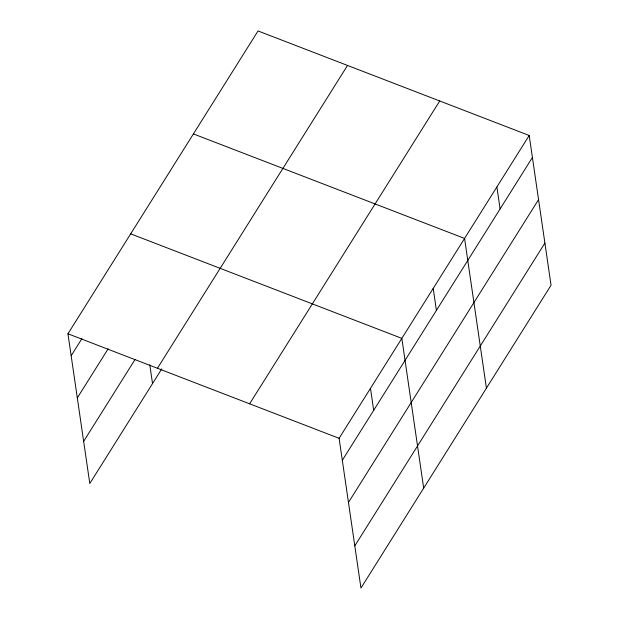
<?xml version="1.0" encoding="UTF-8"?>
<svg xmlns="http://www.w3.org/2000/svg" width="619" height="619" viewBox="0 0 619 619"><rect width="100%" height="100%" fill="white"/><g stroke="black" fill="none" stroke-linecap="round" stroke-linejoin="round"><path stroke-width="0.93" d="M161.783 368.847L89.801 483.524L67.951 333.78L258.046 30.95L529.199 135.476L551.049 285.22L360.954 588.05L339.104 438.306L529.199 135.476M71.162 355.77L81.956 338.57M77.313 397.932L108.163 348.783M83.65 441.37L135.066 359.453M157.435 368.274L347.53 65.444M249.627 403.812L439.722 100.982M342.315 460.296L532.41 157.466M348.466 502.45L538.561 199.62M354.803 545.888L544.898 243.058M193.414 133.913L464.567 238.431L486.418 388.183M130.686 233.85L401.839 338.369L423.682 488.112M67.951 333.78L339.104 438.306M496.887 186.953L500.09 208.943M433.207 288.4L436.41 310.39M370.472 388.337L373.683 410.327M149.798 364.854L152.529 383.594"/></g></svg>
